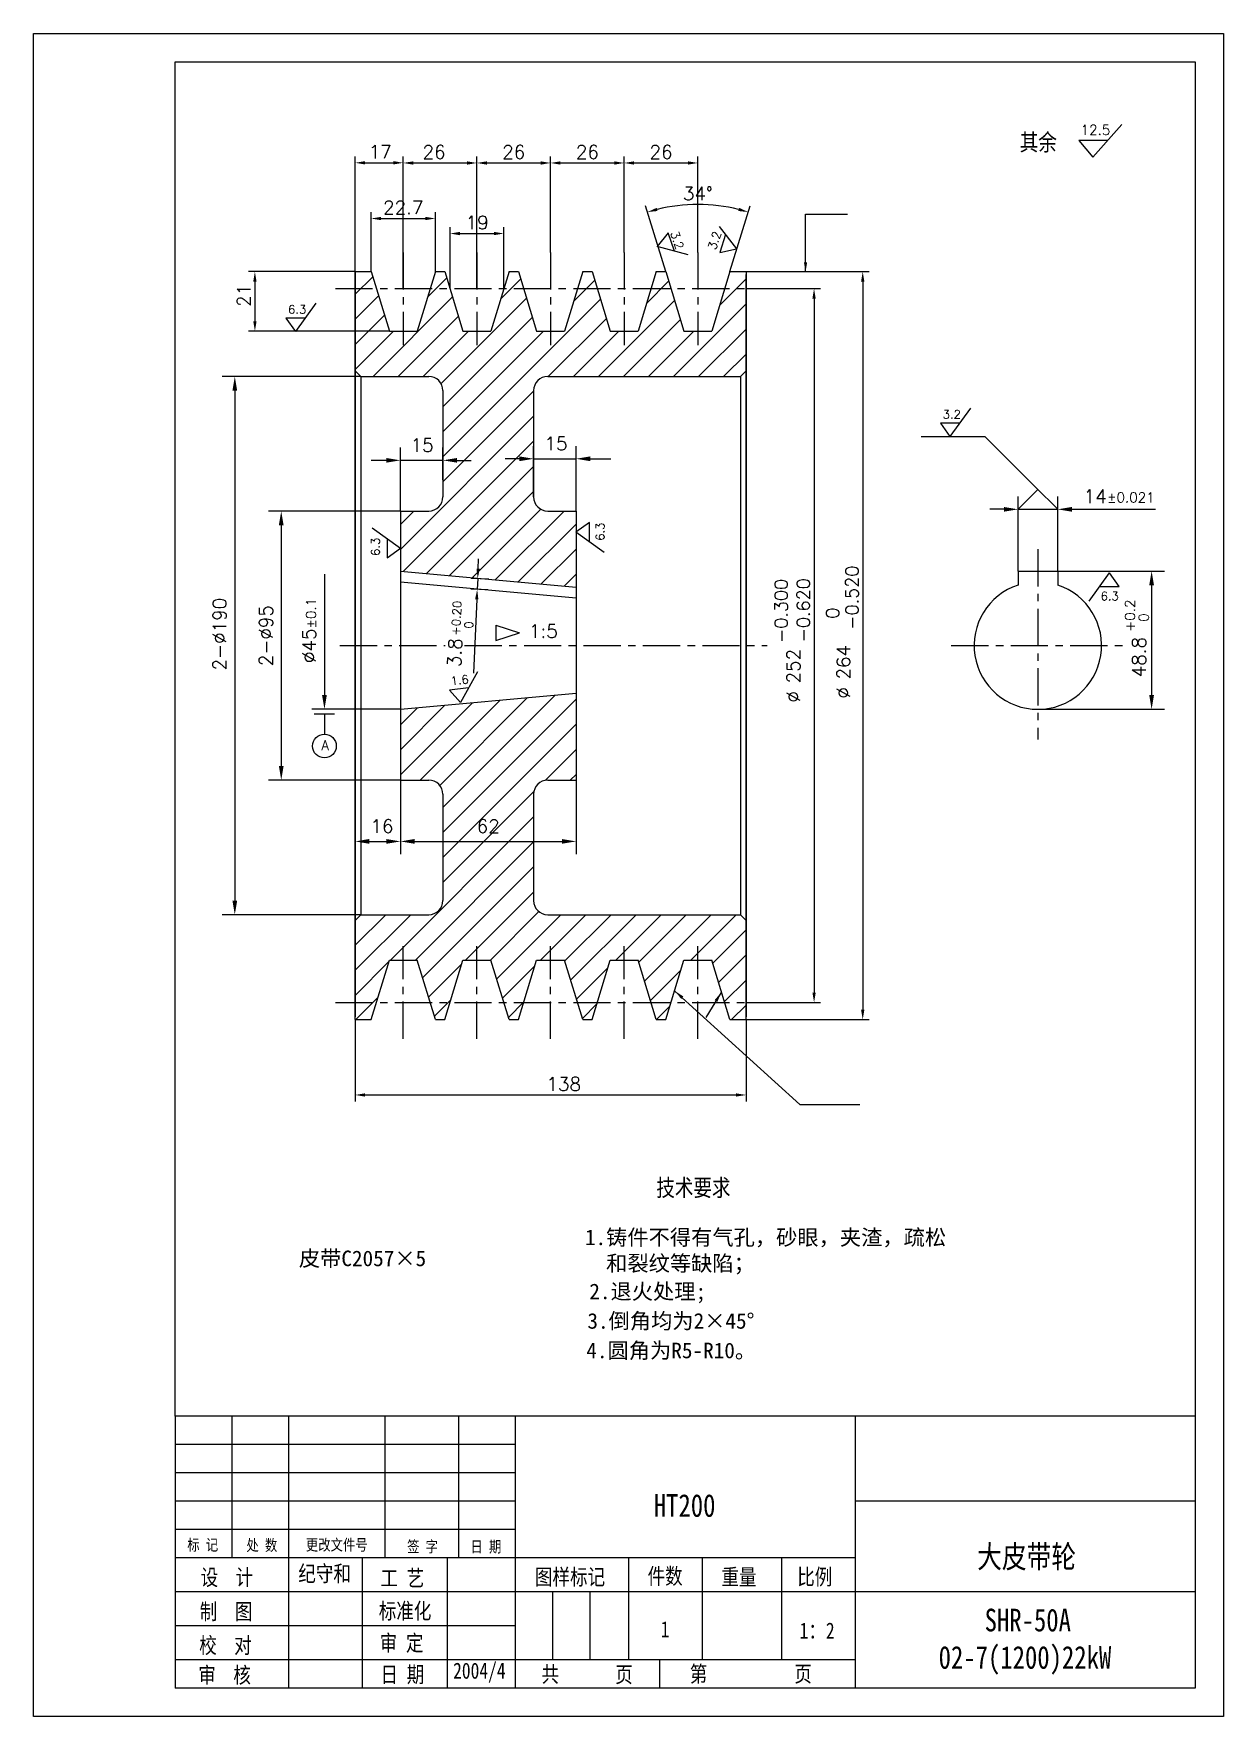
# Model space of a CAD drawing. Extents: x 345 to 765, y 133 to 727.
import ezdxf

# ---------------------------------------------------------------- set-up
doc = ezdxf.new("R2010")
doc.units = 0
doc.header["$LTSCALE"] = 10.5
doc.header["$MEASUREMENT"] = 0
doc.linetypes.add('CENTER', pattern=[2, 1.25, -0.25, 0.25, -0.25])
doc.layers.get('0').update_dxf_attribs({"color": 2, "linetype": 'CONTINUOUS'})
doc.layers.get('DEFPOINTS').update_dxf_attribs({"linetype": 'CONTINUOUS'})
doc.layers.add('PART', color=3, linetype='CONTINUOUS')
doc.layers.add('SMPEN_THICK', color=7, linetype='CONTINUOUS')
doc.styles.add('HZDX', font='', dxfattribs={"width": 0.8, "height": 7.5})
doc.styles.get("Standard").update_dxf_attribs({"font": 'txt.shx', "height": 4.75})
doc.styles.get('HZDX').set_extended_font_data('SimSun')
doc.dimstyles.get("Standard").update_dxf_attribs({"dimtxt": 0.18, "dimasz": 0.18, "dimexe": 0.18, "dimexo": 0.0625, "dimgap": 0.09, "dimtad": 0, "dimtih": 1, "dimtoh": 1, "dimdec": 4, "dimzin": 0, "dimdsep": 46, "dimtxsty": 'Standard', "dimcen": 0.09, "dimadec": 0, "dimazin": 0, "dimtfac": 1, "dimtdec": 4, "dimtofl": 0, "dimtmove": 0, "dimatfit": 3, "dimfxl": 1, "dimtolj": 1, "dimtzin": 0, "dimarcsym": 0})

# ---------------------------------------------------------------- blocks, each defined once
blk = doc.blocks.new('*D5')
at = {"layer": 'DEFPOINTS', "color": 0, "transparency": 16777216}
for p in [(474.58, 558.84), (432.5, 463.84), (474.58, 463.84)]:
    blk.add_point(p, dxfattribs=at)
at = {"layer": 'SMPEN_THICK', "color": 2, "lineweight": -2, "transparency": 16777216}
for p, q in [((474.58, 558.84), (428, 558.84)), ((432.5, 553.84), (432.5, 468.84)), ((474.58, 463.84), (428, 463.84))]:
    blk.add_line(p, q, dxfattribs=at)
at = {"layer": 'SMPEN_THICK', "color": 2, "transparency": 16777216}
for points in [[(431.66, 553.84), (433.33, 553.84), (432.5, 558.84)], [(431.66, 468.84), (433.33, 468.84), (432.5, 463.84)]]:
    blk.add_solid(points, dxfattribs=at)
at = {"layer": 'SMPEN_THICK', "color": 2, "transparency": 16777216, "insert": (427.12, 514.86), "char_height": 4.75, "attachment_point": 5, "rotation": 90}
blk.add_mtext('\\A1;2-%%c95', dxfattribs=at)
blk = doc.blocks.new('*D6')
at = {"layer": 'DEFPOINTS', "color": 0, "transparency": 16777216}
for p in [(460.58, 606.34), (416.1, 416.34), (460.58, 416.34)]:
    blk.add_point(p, dxfattribs=at)
at = {"layer": 'SMPEN_THICK', "color": 2, "lineweight": -2, "transparency": 16777216}
for p, q in [((460.58, 606.34), (411.6, 606.34)), ((416.1, 601.34), (416.1, 421.34)), ((460.58, 416.34), (411.6, 416.34))]:
    blk.add_line(p, q, dxfattribs=at)
at = {"layer": 'SMPEN_THICK', "color": 2, "transparency": 16777216}
for points in [[(415.27, 601.34), (416.94, 601.34), (416.1, 606.34)], [(415.27, 421.34), (416.94, 421.34), (416.1, 416.34)]]:
    blk.add_solid(points, dxfattribs=at)
at = {"layer": 'SMPEN_THICK', "color": 2, "transparency": 16777216, "insert": (410.73, 515.36), "char_height": 4.75, "attachment_point": 5, "rotation": 90}
blk.add_mtext('\\A1;2-%%c190', dxfattribs=at)
blk = doc.blocks.new('*D7')
at = {"layer": 'DEFPOINTS', "color": 0, "transparency": 16777216}
for p in [(458.58, 463.84), (474.58, 463.84), (474.58, 442.21)]:
    blk.add_point(p, dxfattribs=at)
at = {"layer": 'SMPEN_THICK', "color": 2, "lineweight": -2, "transparency": 16777216}
for p, q in [((458.58, 463.84), (458.58, 437.71)), ((474.58, 463.84), (474.58, 437.71)), ((463.58, 442.21), (469.58, 442.21))]:
    blk.add_line(p, q, dxfattribs=at)
at = {"layer": 'SMPEN_THICK', "color": 2, "transparency": 16777216}
for points in [[(463.58, 443.05), (463.58, 441.38), (458.58, 442.21)], [(469.58, 443.05), (469.58, 441.38), (474.58, 442.21)]]:
    blk.add_solid(points, dxfattribs=at)
at = {"layer": 'SMPEN_THICK', "color": 2, "transparency": 16777216, "insert": (468.07, 447.59), "char_height": 4.75, "attachment_point": 5}
blk.add_mtext('\\A1;16', dxfattribs=at)
blk = doc.blocks.new('*D8')
at = {"layer": 'DEFPOINTS', "color": 0, "transparency": 16777216}
for p in [(474.58, 463.84), (536.58, 463.84), (536.58, 442.21)]:
    blk.add_point(p, dxfattribs=at)
at = {"layer": 'SMPEN_THICK', "color": 2, "lineweight": -2, "transparency": 16777216}
for p, q in [((536.58, 463.84), (536.58, 437.71)), ((479.58, 442.21), (531.58, 442.21))]:
    blk.add_line(p, q, dxfattribs=at)
at = {"layer": 'SMPEN_THICK', "color": 2, "transparency": 16777216}
for points in [[(479.58, 443.05), (479.58, 441.38), (474.58, 442.21)], [(531.58, 443.05), (531.58, 441.38), (536.58, 442.21)]]:
    blk.add_solid(points, dxfattribs=at)
at = {"layer": 'SMPEN_THICK', "color": 2, "transparency": 16777216, "insert": (505.58, 447.59), "char_height": 4.75, "attachment_point": 5}
blk.add_mtext('\\A1;62', dxfattribs=at)
blk = doc.blocks.new('*D9')
at = {"color": 2, "lineweight": -2, "transparency": 16777216}
for p, q in [((458.58, 642.34), (458.58, 684.01)), ((475.58, 650.13), (475.58, 684.01)), ((462.08, 681.76), (472.08, 681.76))]:
    blk.add_line(p, q, dxfattribs=at)
at = {"color": 2, "transparency": 16777216}
for points in [[(462.08, 682.35), (462.08, 681.18), (458.58, 681.76)], [(472.08, 682.35), (472.08, 681.18), (475.58, 681.76)]]:
    blk.add_solid(points, dxfattribs=at)
at = {"layer": 'DEFPOINTS', "color": 0, "transparency": 16777216}
for p in [(475.58, 681.76), (475.58, 650.13), (458.58, 642.34)]:
    blk.add_point(p, dxfattribs=at)
at = {"color": 2, "transparency": 16777216, "insert": (467.43, 685.64), "char_height": 4.75, "attachment_point": 5}
blk.add_mtext('\\A1;17', dxfattribs=at)
blk = doc.blocks.new('*D10')
at = {"color": 2, "lineweight": -2, "transparency": 16777216}
for p, q in [((464.24, 643.34), (464.24, 664.35)), ((467.74, 662.1), (483.41, 662.1)), ((486.91, 643.34), (486.91, 664.35))]:
    blk.add_line(p, q, dxfattribs=at)
at = {"color": 2, "transparency": 16777216}
for points in [[(467.74, 662.68), (467.74, 661.51), (464.24, 662.1)], [(483.41, 662.68), (483.41, 661.51), (486.91, 662.1)]]:
    blk.add_solid(points, dxfattribs=at)
at = {"layer": 'DEFPOINTS', "color": 0, "transparency": 16777216}
for p in [(486.91, 662.1), (464.24, 643.34), (486.91, 643.34)]:
    blk.add_point(p, dxfattribs=at)
at = {"color": 2, "transparency": 16777216, "insert": (475.58, 665.97), "char_height": 4.75, "attachment_point": 5}
blk.add_mtext('\\A1;22.7', dxfattribs=at)
blk = doc.blocks.new('*D11')
at = {"color": 2, "lineweight": -2, "transparency": 16777216}
for p, q in [((475.58, 637.34), (475.58, 683.95)), ((501.58, 637.34), (501.58, 683.95)), ((479.08, 681.7), (498.08, 681.7))]:
    blk.add_line(p, q, dxfattribs=at)
at = {"color": 2, "transparency": 16777216}
for points in [[(479.08, 682.28), (479.08, 681.11), (475.58, 681.7)], [(498.08, 682.28), (498.08, 681.11), (501.58, 681.7)]]:
    blk.add_solid(points, dxfattribs=at)
at = {"layer": 'DEFPOINTS', "color": 0, "transparency": 16777216}
for p in [(501.58, 681.7), (475.58, 637.34), (501.58, 637.34)]:
    blk.add_point(p, dxfattribs=at)
at = {"color": 2, "transparency": 16777216, "insert": (486.46, 685.57), "char_height": 4.75, "attachment_point": 5}
blk.add_mtext('\\A1;26', dxfattribs=at)
blk = doc.blocks.new('*D12')
at = {"color": 2, "lineweight": -2, "transparency": 16777216}
for p, q in [((501.58, 637.34), (501.58, 683.95)), ((527.58, 650.13), (527.58, 683.95)), ((505.08, 681.7), (524.08, 681.7))]:
    blk.add_line(p, q, dxfattribs=at)
at = {"color": 2, "transparency": 16777216}
for points in [[(505.08, 682.28), (505.08, 681.11), (501.58, 681.7)], [(524.08, 682.28), (524.08, 681.11), (527.58, 681.7)]]:
    blk.add_solid(points, dxfattribs=at)
at = {"layer": 'DEFPOINTS', "color": 0, "transparency": 16777216}
for p in [(527.58, 681.7), (527.58, 650.13), (501.58, 637.34)]:
    blk.add_point(p, dxfattribs=at)
at = {"color": 2, "transparency": 16777216, "insert": (514.58, 685.57), "char_height": 4.75, "attachment_point": 5}
blk.add_mtext('\\A1;26', dxfattribs=at)
blk = doc.blocks.new('*D13')
at = {"color": 2, "lineweight": -2, "transparency": 16777216}
for p, q in [((527.58, 650.13), (527.58, 683.95)), ((553.58, 650.13), (553.58, 683.95)), ((531.08, 681.7), (550.08, 681.7))]:
    blk.add_line(p, q, dxfattribs=at)
at = {"color": 2, "transparency": 16777216}
for points in [[(531.08, 682.28), (531.08, 681.11), (527.58, 681.7)], [(550.08, 682.28), (550.08, 681.11), (553.58, 681.7)]]:
    blk.add_solid(points, dxfattribs=at)
at = {"layer": 'DEFPOINTS', "color": 0, "transparency": 16777216}
for p in [(553.58, 681.7), (527.58, 650.13), (553.58, 650.13)]:
    blk.add_point(p, dxfattribs=at)
at = {"color": 2, "transparency": 16777216, "insert": (540.58, 685.57), "char_height": 4.75, "attachment_point": 5}
blk.add_mtext('\\A1;26', dxfattribs=at)
blk = doc.blocks.new('*D14')
at = {"color": 2, "lineweight": -2, "transparency": 16777216}
for p, q in [((553.58, 650.13), (553.58, 683.95)), ((579.58, 650.13), (579.58, 683.95)), ((557.08, 681.7), (576.08, 681.7))]:
    blk.add_line(p, q, dxfattribs=at)
at = {"color": 2, "transparency": 16777216}
for points in [[(557.08, 682.28), (557.08, 681.11), (553.58, 681.7)], [(576.08, 682.28), (576.08, 681.11), (579.58, 681.7)]]:
    blk.add_solid(points, dxfattribs=at)
at = {"layer": 'DEFPOINTS', "color": 0, "transparency": 16777216}
for p in [(579.58, 681.7), (553.58, 650.13), (579.58, 650.13)]:
    blk.add_point(p, dxfattribs=at)
at = {"color": 2, "transparency": 16777216, "insert": (566.58, 685.57), "char_height": 4.75, "attachment_point": 5}
blk.add_mtext('\\A1;26', dxfattribs=at)
blk = doc.blocks.new('*D15')
at = {"color": 2, "lineweight": -2, "transparency": 16777216}
for p, q in [((568.24, 643.34), (561.15, 666.53)), ((590.91, 643.34), (598, 666.53))]:
    blk.add_line(p, q, dxfattribs=at)
blk.add_arc((579.58, 606.26), 60.77, 76.30015, 103.69985, dxfattribs=at)
at = {"color": 2, "transparency": 16777216}
for points in [[(565.34, 664.75), (565.03, 665.87), (561.81, 664.38)], [(594.12, 665.87), (593.81, 664.75), (597.34, 664.38)]]:
    blk.add_solid(points, dxfattribs=at)
at = {"layer": 'DEFPOINTS', "color": 0, "transparency": 16777216}
for p in [(585.58, 666.74), (568.24, 643.34), (590.91, 643.34), (574.66, 622.34), (584.49, 622.34)]:
    blk.add_point(p, dxfattribs=at)
at = {"color": 2, "transparency": 16777216, "insert": (579.58, 670.91), "char_height": 4.75, "attachment_point": 5}
blk.add_mtext('\\A1;34°', dxfattribs=at)
blk = doc.blocks.new('*D16')
at = {"color": 2, "lineweight": -2, "transparency": 16777216}
for p, q in [((492.08, 637.34), (492.08, 659.04)), ((495.58, 656.79), (507.58, 656.79)), ((511.08, 637.34), (511.08, 659.04))]:
    blk.add_line(p, q, dxfattribs=at)
at = {"color": 2, "transparency": 16777216}
for points in [[(495.58, 657.37), (495.58, 656.21), (492.08, 656.79)], [(507.58, 657.37), (507.58, 656.21), (511.08, 656.79)]]:
    blk.add_solid(points, dxfattribs=at)
at = {"layer": 'DEFPOINTS', "color": 0, "transparency": 16777216}
for p in [(511.08, 656.79), (492.08, 637.34), (511.08, 637.34)]:
    blk.add_point(p, dxfattribs=at)
at = {"color": 2, "transparency": 16777216, "insert": (501.67, 660.67), "char_height": 4.75, "attachment_point": 5}
blk.add_mtext('\\A1;19', dxfattribs=at)
blk = doc.blocks.new('*D17')
at = {"color": 2, "lineweight": -2, "transparency": 16777216}
for p, q in [((458.58, 379.34), (458.58, 350.45)), ((596.58, 379.34), (596.58, 350.45)), ((462.08, 352.7), (593.08, 352.7))]:
    blk.add_line(p, q, dxfattribs=at)
at = {"color": 2, "transparency": 16777216}
for points in [[(462.08, 353.28), (462.08, 352.12), (458.58, 352.7)], [(593.08, 353.28), (593.08, 352.12), (596.58, 352.7)]]:
    blk.add_solid(points, dxfattribs=at)
at = {"layer": 'DEFPOINTS', "color": 0, "transparency": 16777216}
for p in [(458.58, 379.34), (596.58, 379.34), (596.58, 352.7)]:
    blk.add_point(p, dxfattribs=at)
at = {"color": 2, "transparency": 16777216, "insert": (532.22, 356.57), "char_height": 4.75, "attachment_point": 5}
blk.add_mtext('\\A1;138', dxfattribs=at)
blk = doc.blocks.new('*D18')
at = {"color": 2, "lineweight": -2, "transparency": 16777216}
for p, q in [((458.58, 643.34), (420.95, 643.34)), ((423.2, 639.84), (423.2, 625.84)), ((470.66, 622.34), (420.95, 622.34))]:
    blk.add_line(p, q, dxfattribs=at)
at = {"color": 2, "transparency": 16777216}
for points in [[(422.61, 639.84), (423.78, 639.84), (423.2, 643.34)], [(422.61, 625.84), (423.78, 625.84), (423.2, 622.34)]]:
    blk.add_solid(points, dxfattribs=at)
at = {"layer": 'DEFPOINTS', "color": 0, "transparency": 16777216}
for p in [(458.58, 643.34), (423.2, 622.34), (470.66, 622.34)]:
    blk.add_point(p, dxfattribs=at)
at = {"color": 2, "transparency": 16777216, "insert": (419.32, 634.95), "char_height": 4.75, "attachment_point": 5, "rotation": 90}
blk.add_mtext('\\A1;21', dxfattribs=at)

msp = doc.modelspace()

# ---------------------------------------------------------------- hatches: boundary and pattern name
h = msp.add_hatch()
h.set_pattern_fill('ANSI31', color=256, scale=50, style=0)
h.paths.add_polyline_path([(464.24074, 643.3359), (458.57513, 643.3359), (458.57513, 637.3359), (466.07513, 637.3359)])
h.paths.add_polyline_path([(490.24074, 643.3359), (486.90951, 643.3359), (485.07513, 637.3359), (492.07513, 637.3359)])
h.paths.add_polyline_path([(516.24074, 643.3359), (512.90951, 643.3359), (511.07513, 637.3359), (518.07513, 637.3359)])
h.paths.add_polyline_path([(542.24074, 643.3359), (538.90951, 643.3359), (537.07513, 637.3359), (544.07513, 637.3359)])
h.paths.add_polyline_path([(568.24074, 643.3359), (564.90951, 643.3359), (563.07513, 637.3359), (570.07513, 637.3359)])
h.paths.add_polyline_path([(596.57513, 642.3359), (596.57513, 643.3359), (590.90951, 643.3359), (589.07513, 637.3359), (596.57513, 637.3359)])
h.paths.add_polyline_path([(596.57513, 637.3359), (589.07513, 637.3359), (584.48917, 622.3359), (574.66109, 622.3359), (570.07513, 637.3359), (563.07513, 637.3359), (558.48917, 622.3359), (548.66109, 622.3359), (544.07513, 637.3359), (537.07513, 637.3359), (532.48917, 622.3359), (522.66109, 622.3359), (518.07513, 637.3359), (511.07513, 637.3359), (506.48917, 622.3359), (496.66109, 622.3359), (492.07513, 637.3359), (485.07513, 637.3359), (480.48917, 622.3359), (470.66109, 622.3359), (466.07513, 637.3359), (458.57513, 637.3359), (458.57513, 608.3359), (460.57513, 606.3359), (484.57513, 606.3359, -0.414213562), (489.57513, 601.3359), (489.57513, 563.8359, -0.414213562), (484.57513, 558.8359), (474.57513, 558.8359), (474.57513, 545.75769), (474.64062, 545.7106), (474.57513, 545.66437), (474.57513, 537.65192), (536.57513, 531.95192), (536.57513, 551.34676), (536.48424, 551.41211), (536.57513, 551.47628), (536.57513, 558.8359), (526.57513, 558.8359, -0.414213562), (521.57513, 563.8359), (521.57513, 581.78155), (521.57513, 601.3359, -0.414213562), (526.57513, 606.3359), (594.57513, 606.3359), (596.57513, 608.3359)])
h.paths.add_polyline_path([(536.57513, 494.5359), (474.57513, 488.8359), (474.57513, 463.8359), (484.57513, 463.8359, -0.414213562), (489.57513, 458.8359), (489.57513, 421.3359, -0.414213562), (484.57513, 416.3359), (460.57513, 416.3359), (458.57513, 414.3359), (458.57513, 385.3359), (466.07513, 385.3359), (470.66109, 400.3359), (480.48917, 400.3359), (485.07513, 385.3359), (492.07513, 385.3359), (496.66109, 400.3359), (506.48917, 400.3359), (511.07513, 385.3359), (518.07513, 385.3359), (522.66109, 400.3359), (532.48917, 400.3359), (537.07513, 385.3359), (544.07513, 385.3359), (548.66109, 400.3359), (558.48917, 400.3359), (563.07513, 385.3359), (570.07513, 385.3359), (574.66109, 400.3359), (584.48917, 400.3359), (589.07513, 385.3359), (596.57513, 385.3359), (596.57513, 414.3359), (594.57513, 416.3359), (526.57513, 416.3359, -0.414213562), (521.57513, 421.3359), (521.57513, 458.8359, -0.414213562), (526.57513, 463.8359), (536.57513, 463.8359)])
h.paths.add_polyline_path([(466.07513, 385.3359), (458.57513, 385.3359), (458.57513, 379.3359), (464.24074, 379.3359)])
h.paths.add_polyline_path([(492.07513, 385.3359), (485.07513, 385.3359), (486.90951, 379.3359), (490.24074, 379.3359)])
h.paths.add_polyline_path([(518.07513, 385.3359), (511.07513, 385.3359), (512.90951, 379.3359), (516.24074, 379.3359)])
h.paths.add_polyline_path([(544.07513, 385.3359), (537.07513, 385.3359), (538.90951, 379.3359), (542.24074, 379.3359)])
h.paths.add_polyline_path([(570.07513, 385.3359), (563.07513, 385.3359), (564.90951, 379.3359), (568.24074, 379.3359)])
h.paths.add_polyline_path([(596.57513, 385.3359), (589.07513, 385.3359), (590.90951, 379.3359), (596.57513, 379.3359)])
h.paths.add_polyline_path([(500.42929, 451.15093), (510.72096, 451.15093), (510.72096, 444.02593), (500.42929, 444.02593)], flags=24)

# ---------------------------------------------------------------- linework, layer by layer
for p, q in [((729.24249, 695.31371), (719.06686, 683.7235)), ((714.11553, 689.58681), (719.06686, 683.7235)), ((724.20737, 689.58681), (714.11553, 689.58681)), ((569.04951, 657.00201), (565.20466, 652.24033)), ((571.29974, 650.59123), (569.04951, 657.00201)), ((587.13072, 659.27431), (593.16832, 651.4332)), ((589.31075, 656.43207), (587.33672, 650.15119)), ((576.09741, 649.28071), (565.20466, 652.24033)), ((587.33672, 650.15119), (593.16832, 651.4332)), ((444.72538, 632.15865), (437.53063, 622.15303)), ((434.1553, 626.93393), (437.53063, 622.15303)), ((440.90093, 626.93393), (434.1553, 626.93393)), ((675.78057, 595.10188), (668.58582, 585.09626)), ((671.95611, 589.87716), (665.21048, 589.87716)), ((665.21048, 589.87716), (668.58582, 585.09626)), ((464.635, 552.90535), (474.64062, 545.7106)), ((541.26515, 554.78745), (536.48424, 551.41211)), ((541.26515, 548.04182), (541.26515, 554.78745)), ((469.85972, 549.0809), (469.85972, 542.33527)), ((546.48987, 544.21737), (536.48424, 551.41211)), ((469.85972, 542.33527), (474.64062, 545.7106)), ((717.68685, 527.00856), (724.8816, 537.01419)), ((728.25694, 532.23328), (724.8816, 537.01419)), ((721.51131, 532.23328), (728.25694, 532.23328)), ((501.75584, 502.04724), (495.78268, 491.26772)), ((498.56974, 496.4105), (491.87055, 495.62032)), ((491.87055, 495.62032), (495.78268, 491.26772))]:
    msp.add_line(p, q)
at = {"color": 2}
for p, q in [((596.57513, 643.3359), (640.02704, 643.3359)), ((596.57513, 637.3359), (622.84841, 637.3359)), ((637.77704, 639.8359), (637.77704, 382.8359)), ((620.59841, 633.8359), (620.59841, 388.8359)), ((596.57513, 385.3359), (622.84841, 385.3359)), ((596.57513, 379.3359), (640.02704, 379.3359))]:
    msp.add_line(p, q, dxfattribs=at)
at = {"color": 2, "linetype": 'ByBlock'}
for p, q in [((469.57513, 576.72821), (464.19375, 576.72821)), ((474.57513, 558.8359), (474.57513, 581.22821)), ((489.57513, 576.72821), (474.57513, 576.72821)), ((489.57513, 569.89934), (489.57513, 581.22821)), ((494.57513, 576.72821), (499.57513, 576.72821)), ((516.57513, 577.28155), (511.57513, 577.28155)), ((521.57513, 563.8359), (521.57513, 581.78155)), ((521.57513, 577.28155), (536.57513, 577.28155)), ((536.57513, 558.8359), (536.57513, 581.78155)), ((541.57513, 577.28155), (548.90312, 577.28155)), ((687.60849, 559.43956), (682.60849, 559.43956)), ((692.60849, 537.6359), (692.60849, 563.93956)), ((692.60849, 559.43956), (706.60849, 559.43956)), ((706.60849, 537.6359), (706.60849, 563.93956)), ((711.60849, 559.43956), (741.15252, 559.43956)), ((502.00731, 538.46087), (502.16735, 541.95721)), ((447.75565, 536.58257), (447.75565, 493.8359)), ((505.74907, 534.78593), (499.59962, 535.06742)), ((501.84727, 534.96453), (501.67333, 531.1645)), ((706.60849, 537.6359), (744.26806, 537.6359)), ((505.57513, 530.9859), (499.42568, 531.26738)), ((739.76806, 532.6359), (739.76806, 493.8359)), ((501.51328, 527.66816), (500.32077, 501.61607)), ((474.57513, 488.8359), (443.25565, 488.8359)), ((699.60849, 488.8359), (744.26806, 488.8359))]:
    msp.add_line(p, q, dxfattribs=at)
at = {"color": 2}
for points in [[(637.19371, 639.8359), (638.36038, 639.8359), (637.77704, 643.3359)], [(620.01507, 633.8359), (621.18174, 633.8359), (620.59841, 637.3359)], [(620.01507, 388.8359), (621.18174, 388.8359), (620.59841, 385.3359)], [(637.19371, 382.8359), (638.36038, 382.8359), (637.77704, 379.3359)]]:
    msp.add_solid(points, dxfattribs=at)
at = {"color": 2, "linetype": 'ByBlock'}
for points in [[(469.57513, 577.56154), (469.57513, 575.89488), (474.57513, 576.72821)], [(494.57513, 577.56154), (494.57513, 575.89488), (489.57513, 576.72821)], [(516.57513, 578.11488), (516.57513, 576.44821), (521.57513, 577.28155)], [(541.57513, 578.11488), (541.57513, 576.44821), (536.57513, 577.28155)], [(687.60849, 560.27289), (687.60849, 558.60622), (692.60849, 559.43956)], [(711.60849, 560.27289), (711.60849, 558.60622), (706.60849, 559.43956)], [(501.42459, 538.48755), (502.59003, 538.4342), (501.84727, 534.96453)], [(738.93473, 532.6359), (740.60139, 532.6359), (739.76806, 537.6359)], [(500.93056, 527.69483), (502.09601, 527.64149), (501.67333, 531.1645)], [(446.92232, 493.8359), (448.58898, 493.8359), (447.75565, 488.8359)], [(738.93473, 493.8359), (740.60139, 493.8359), (739.76806, 488.8359)]]:
    msp.add_solid(points, dxfattribs=at)
at = {"layer": 'DEFPOINTS', "color": 0, "linetype": 'ByBlock'}
for p in [(474.57513, 576.72821), (536.57513, 577.28155), (489.57513, 569.89934), (474.57513, 558.8359), (521.57513, 563.8359), (536.57513, 558.8359), (706.60849, 559.43956), (505.74907, 534.78593), (692.60849, 537.6359), (706.60849, 537.6359), (706.60849, 537.6359), (474.57513, 533.8359), (501.67333, 531.1645), (505.57513, 530.9859), (447.75565, 488.8359), (474.57513, 488.8359), (699.60849, 488.8359), (739.76806, 488.8359)]:
    msp.add_point(p, dxfattribs=at)
at = {"layer": 'PART', "color": 6, "linetype": 'Continuous'}
for p, q in [((345.08971, 727.35143), (765.08971, 727.35143)), ((765.08971, 727.35143), (765.08971, 133.35144)), ((765.08971, 133.35144), (345.08971, 133.35144))]:
    msp.add_line(p, q, dxfattribs=at)
at = {"layer": 'PART', "linetype": 'Continuous'}
for p, q in [((415.08971, 239.35144), (415.08971, 189.35144)), ((435.08971, 239.35144), (435.08971, 143.35144)), ((469.08971, 239.35144), (469.08971, 189.35144)), ((495.08971, 239.35144), (495.08971, 189.35144)), ((515.08971, 239.35144), (515.08971, 143.35144)), ((635.08971, 239.35144), (635.08971, 143.35144)), ((755.08971, 209.35144), (635.08971, 209.35144)), ((461.08971, 189.35144), (461.08971, 143.35144)), ((491.08971, 189.35144), (491.08971, 143.35144)), ((555.08971, 189.35144), (555.08971, 153.35144)), ((581.08971, 189.35144), (581.08971, 153.35144)), ((609.08971, 189.35144), (609.08971, 153.35144)), ((528.28971, 177.35144), (528.28971, 153.35144)), ((541.48971, 177.35144), (541.48971, 153.35144)), ((755.08971, 177.35144), (635.08971, 177.35144)), ((566.04526, 153.35144), (566.04526, 143.35144))]:
    msp.add_line(p, q, dxfattribs=at)
at = {"layer": 'SMPEN_THICK', "color": 6}
msp.add_line((345.08971, 133.35144), (345.08971, 727.35143), dxfattribs=at)
at = {"layer": 'SMPEN_THICK', "color": 4}
for p, q in [((395.08971, 717.35143), (755.08971, 717.35143)), ((395.08971, 239.35144), (395.08971, 717.35143)), ((755.08971, 717.35143), (755.08971, 143.35144)), ((458.57513, 643.3359), (458.57513, 380.3359)), ((458.57513, 643.3359), (464.24074, 643.3359)), ((458.57513, 379.3359), (458.57513, 642.3359)), ((464.24074, 643.3359), (470.66109, 622.3359)), ((486.90951, 643.3359), (480.48917, 622.3359)), ((486.90951, 643.3359), (490.24074, 643.3359)), ((490.24074, 643.3359), (496.66109, 622.3359)), ((512.90951, 643.3359), (506.48917, 622.3359)), ((512.90951, 643.3359), (516.24074, 643.3359)), ((516.24074, 643.3359), (522.66109, 622.3359)), ((538.90951, 643.3359), (532.48917, 622.3359)), ((538.90951, 643.3359), (542.24074, 643.3359)), ((542.24074, 643.3359), (548.66109, 622.3359)), ((564.90951, 643.3359), (558.48917, 622.3359)), ((564.90951, 643.3359), (568.24074, 643.3359)), ((568.24074, 643.3359), (574.66109, 622.3359)), ((590.90951, 643.3359), (584.48917, 622.3359)), ((590.90951, 643.3359), (596.57513, 643.3359)), ((596.57513, 643.3359), (596.57513, 380.3359)), ((596.57513, 379.3359), (596.57513, 642.3359)), ((470.66109, 622.3359), (480.48917, 622.3359)), ((496.66109, 622.3359), (506.48917, 622.3359)), ((522.66109, 622.3359), (532.48917, 622.3359)), ((548.66109, 622.3359), (558.48917, 622.3359)), ((574.66109, 622.3359), (584.48917, 622.3359)), ((458.57513, 608.3359), (460.57513, 606.3359)), ((460.57513, 606.3359), (484.57513, 606.3359)), ((460.57513, 606.3359), (460.57513, 416.3359)), ((526.57513, 606.3359), (594.57513, 606.3359)), ((594.57513, 606.3359), (596.57513, 608.3359)), ((594.57513, 606.3359), (594.57513, 416.3359)), ((489.57513, 601.3359), (489.57513, 563.8359)), ((521.57513, 601.3359), (521.57513, 563.8359)), ((474.57513, 558.8359), (474.57513, 463.8359)), ((474.57513, 558.8359), (484.57513, 558.8359)), ((526.57513, 558.8359), (536.57513, 558.8359)), ((536.57513, 558.8359), (536.57513, 463.8359)), ((474.57513, 537.65192), (536.57513, 531.95192)), ((692.60849, 537.6359), (706.60849, 537.6359)), ((692.60849, 537.6359), (692.60849, 532.7193)), ((706.60849, 537.6359), (706.60849, 532.7193)), ((474.57513, 533.8359), (536.57513, 528.1359)), ((474.57513, 488.8359), (536.57513, 494.5359)), ((444.1608, 487.24673), (451.34549, 487.24673)), ((474.57513, 463.8359), (484.57513, 463.8359)), ((526.57513, 463.8359), (536.57513, 463.8359)), ((489.57513, 458.8359), (489.57513, 421.3359)), ((521.57513, 458.8359), (521.57513, 421.3359)), ((458.57513, 414.3359), (460.57513, 416.3359)), ((460.57513, 416.3359), (484.57513, 416.3359)), ((526.57513, 416.3359), (594.57513, 416.3359)), ((594.57513, 416.3359), (596.57513, 414.3359)), ((464.24074, 379.3359), (470.66109, 400.3359)), ((470.66109, 400.3359), (480.48917, 400.3359)), ((486.90951, 379.3359), (480.48917, 400.3359)), ((490.24074, 379.3359), (496.66109, 400.3359)), ((496.66109, 400.3359), (506.48917, 400.3359)), ((512.90951, 379.3359), (506.48917, 400.3359)), ((516.24074, 379.3359), (522.66109, 400.3359)), ((522.66109, 400.3359), (532.48917, 400.3359)), ((538.90951, 379.3359), (532.48917, 400.3359)), ((542.24074, 379.3359), (548.66109, 400.3359)), ((548.66109, 400.3359), (558.48917, 400.3359)), ((564.90951, 379.3359), (558.48917, 400.3359)), ((568.24074, 379.3359), (574.66109, 400.3359)), ((574.66109, 400.3359), (584.48917, 400.3359)), ((590.90951, 379.3359), (584.48917, 400.3359)), ((458.57513, 379.3359), (464.24074, 379.3359)), ((486.90951, 379.3359), (490.24074, 379.3359)), ((512.90951, 379.3359), (516.24074, 379.3359)), ((538.90951, 379.3359), (542.24074, 379.3359)), ((564.90951, 379.3359), (568.24074, 379.3359)), ((590.90951, 379.3359), (596.57513, 379.3359)), ((395.08971, 239.35144), (395.08971, 143.35144)), ((755.08971, 239.35144), (395.08971, 239.35144)), ((755.08971, 143.35144), (395.08971, 143.35144))]:
    msp.add_line(p, q, dxfattribs=at)
at = {"layer": 'SMPEN_THICK', "linetype": 'CENTER'}
for p, q in [((475.57513, 650.12665), (475.57513, 617.38977)), ((501.57513, 650.12665), (501.57513, 617.38977)), ((527.57513, 650.12665), (527.57513, 617.38977)), ((553.57513, 650.12665), (553.57513, 617.38977)), ((579.57513, 650.12665), (579.57513, 617.38977)), ((451.61838, 637.3359), (602.99468, 637.3359)), ((699.60849, 545.33564), (699.60849, 478.19387)), ((453.17762, 511.3359), (490.36946, 511.3359)), ((497.2038, 511.3359), (604.09014, 511.3359)), ((669.0541, 511.3359), (730.53428, 511.3359)), ((475.57513, 372.54515), (475.57513, 405.28203)), ((501.57513, 372.54515), (501.57513, 405.28203)), ((527.57513, 372.54515), (527.57513, 405.28203)), ((553.57513, 372.54515), (553.57513, 405.28203)), ((579.57513, 372.54515), (579.57513, 405.28203)), ((451.61838, 385.3359), (602.99468, 385.3359))]:
    msp.add_line(p, q, dxfattribs=at)
at = {"layer": 'SMPEN_THICK'}
for p, q in [((680.98929, 585.04157), (658.42539, 585.04157)), ((699.6361, 566.40587), (680.98929, 585.04157)), ((692.60849, 559.43956), (699.6361, 566.40587)), ((706.60849, 559.43956), (698.73956, 567.30163)), ((508.27197, 518.57572), (508.27197, 513.09844)), ((508.27197, 518.57572), (516.61386, 515.83708)), ((508.27197, 513.09844), (516.61386, 515.83708)), ((447.75315, 487.24673), (447.75315, 480.06858)), ((515.08971, 229.35144), (395.08971, 229.35144)), ((515.08971, 219.35144), (395.08971, 219.35144)), ((515.08971, 209.35144), (395.08971, 209.35144)), ((515.08971, 199.35144), (395.08971, 199.35144)), ((635.08971, 189.35144), (395.08971, 189.35144)), ((635.08971, 177.35144), (395.08971, 177.35144)), ((515.08971, 165.35144), (395.08971, 165.35144)), ((635.08971, 153.35144), (395.08971, 153.35144))]:
    msp.add_line(p, q, dxfattribs=at)
msp.add_circle((447.75315, 475.87751), 4.19107, dxfattribs=at)
at = {"layer": 'SMPEN_THICK', "color": 4}
for centre, radius, start, end in [((484.57513, 601.3359), 5, 360, 90), ((526.57513, 601.3359), 5, 90, 180), ((484.57513, 563.8359), 5, 270, 360), ((526.57513, 563.8359), 5, 180, 270), ((699.60849, 511.3359), 22.5, 108.12620396, 71.87379604), ((484.57513, 458.8359), 5, 360, 90), ((526.57513, 458.8359), 5, 90, 180), ((484.57513, 421.3359), 5, 270, 0), ((526.57513, 421.3359), 5, 180, 270)]:
    msp.add_arc(centre, radius, start, end, dxfattribs=at)

# ---------------------------------------------------------------- texts
for s, height, p in [('12.5', 3.5, (714.68779, 691.61135)), ('6.3', 3, (434.92788, 628.51466)), ('3.2', 3, (665.98306, 591.45789)), ('6.3', 3, (721.74274, 527.3065)), ('A', 3.5, (446.6337, 474.45013))]:
    msp.add_text(s, height=height).set_placement(p)
for s, rotation, p in [('3.2', 288.68807619, (569.80638, 657.0025)), ('3.2', 72.13803454, (585.90848, 650.84933)), ('6.3', 90, (546.56424, 548.32619)), ('6.3', 90, (467.25761, 543.0114)), ('1.6', 6.72704682, (492.45264, 497.28066))]:
    msp.add_text(s, height=3, rotation=rotation).set_placement(p)
at = {"color": 2}
for s, height, p in [('-0.520', 4.56, (636.27704, 516.88386)), ('-0.300', 4.56, (611.26355, 512.21114)), ('-0.620', 4.56, (619.09841, 512.43908)), ('0', 4.56, (629.4054, 520.8232)), ('264', 4.75, (633.35329, 499.35523)), ('252', 4.75, (615.69304, 497.96114)), ('%%c', 4.75, (615.69304, 491.20559)), ('%%c', 4.75, (633.35329, 492.59967))]:
    msp.add_text(s, height=height, rotation=90, dxfattribs=at).set_placement(p)
at = {"color": 2, "linetype": 'ByBlock'}
for s, insert, char_height, attachment_point in [('\\A1;15', (482.21567, 582.10321), 4.75, 5), ('\\A1;15', (529.48824, 582.65655), 4.75, 5), ('{\\f仿宋_GB2312|b0|i0|c134|p49;1.铸件不得有气孔，砂眼，夹渣，疏松\\P  和裂纹等缺陷；}', (539.70532, 305.18591), 5.5, 1), ('{\\f宋体|b0|i0|c134|p54;皮带C2057×5}', (438.71753, 297.76278), 5.5, 1), ('\\f仿宋_GB2312|b0|i0|c134|p49;2.退火处理;', (541.26428, 286.10876), 5.5, 1), ('\\f仿宋_GB2312|b0|i0|c134|p49;3.倒角均为2×45%%d', (540.58276, 275.6922), 5.5, 1), ('\\f仿宋_GB2312|b0|i0|c134|p49;4.圆角为R5-R10。', (540.20892, 265.25755), 5.5, 1)]:
    msp.add_mtext(s, dxfattribs=dict(at, insert=insert, char_height=char_height, attachment_point=attachment_point))
at = {"color": 2, "linetype": 'ByBlock', "insert": (442.38065, 516.68009), "char_height": 4.75, "attachment_point": 5, "rotation": 90}
msp.add_mtext('∅45\\H3.5;%%p0.1', dxfattribs=at)
at = {"layer": 'SMPEN_THICK', "style": 'HZDX', "width": 0.8}
for s, height, p in [('其余', 6, (693.21879, 686.03156)), ('HT200', 8, (564.01981, 203.78999)), ('标 记', 4, (399.32336, 191.89251)), ('处 数', 4, (420.20776, 191.76441)), ('更改文件号', 4, (441.18678, 191.8943)), ('签 字', 4, (476.91475, 191.28602)), ('日 期', 4, (499.2924, 191.24245)), ('大皮带轮', 8, (678.18565, 185.73256)), ('设  计', 5.67, (404.03631, 179.58954)), ('纪守和', 5.67, (438.51867, 180.91465)), ('工 艺', 5.67, (467.51979, 179.33082)), ('图样标记', 5.67, (522.08382, 179.72743)), ('件数', 5.67, (561.82581, 180.02467)), ('重量', 5.67, (587.88797, 179.7283)), ('比例', 5.67, (614.65916, 179.76527)), ('制  图', 5.67, (403.7398, 167.52564)), ('标准化', 5.67, (466.92676, 167.74844)), ('1', 5.67, (566.46555, 161.25838)), ('1：2', 5.67, (615.50999, 160.78854)), ('SHR-50A', 8, (680.82128, 163.3427)), ('校  对', 5.67, (403.53605, 155.568)), ('审 定', 5.67, (467.26027, 156.42508)), ('02-7(1200)22kW', 8, (664.57797, 150.1722)), ('审  核', 5.67, (403.23953, 145.10227)), ('日 期', 5.67, (467.53229, 145.31172)), ('2004/4', 5.67, (493.17301, 146.63683)), ('共', 5.67, (524.38973, 145.41565)), ('页', 5.67, (550.40569, 145.28595)), ('第', 5.67, (576.72502, 145.4896)), ('页', 5.67, (613.6557, 145.4896))]:
    msp.add_text(s, height=height, dxfattribs=at).set_placement(p)
at = {"layer": 'SMPEN_THICK', "color": 2}
for s, height, p in [('14', 4.75, (715.77395, 561.63888)), ('%%P0.021', 3.5, (724.05416, 561.86929))]:
    msp.add_text(s, height=height, dxfattribs=at).set_placement(p)
for s, height, rotation, p in [('+0.20', 3, 87.37915544, (495.54191, 514.76819)), ('+0.2', 3.5, 90, (733.88834, 516.20891)), ('0', 3, 87.37915544, (500.14512, 517.24564)), ('0', 3.5, 90, (738.72892, 519.72454)), ('3.8', 4.75, 87.37915544, (495.9092, 503.65644)), ('48.8', 4.75, 90, (737.69974, 500.13061))]:
    msp.add_text(s, height=height, rotation=rotation, dxfattribs=at).set_placement(p)
at = {"layer": 'SMPEN_THICK', "insert": (519.95061, 518.81386), "char_height": 4.75, "width": 22.8806, "attachment_point": 1}
msp.add_mtext('1:5', dxfattribs=at)
at = {"layer": 'SMPEN_THICK', "insert": (578.00768, 319.61085), "char_height": 6, "attachment_point": 5, "style": 'HZDX'}
msp.add_mtext('\\f仿宋_GB2312|b0|i0|c134|p49;技术要求', dxfattribs=at)

# ---------------------------------------------------------------- dimensions: what is measured, and where the dimension line sits
for base, p1, p2, picture, middle in [((475.57513, 681.76267), (458.57513, 642.3359), (475.57513, 650.12665), '*D9', (467.42683, 681.76267)), ((501.57513, 681.69659), (475.57513, 637.3359), (501.57513, 637.3359), '*D11', (486.4631, 681.69659)), ((511.07513, 656.79111), (492.07513, 637.3359), (511.07513, 637.3359), '*D16', (501.67057, 656.79111)), ((596.57513, 352.69899), (458.57513, 379.3359), (596.57513, 379.3359), '*D17', (532.22476, 352.69899))]:
    dim = msp.add_linear_dim(base=base, p1=p1, p2=p2, dimstyle='Standard', override={"dimtxt": 5, "dimasz": 3.5, "dimexe": 2.25, "dimexo": 0, "dimgap": 1.5, "dimtad": 1, "dimtih": 0, "dimtoh": 0, "dimzin": 8, "dimclrd": 2, "dimclre": 2, "dimclrt": 2, "dimtm": 0.115, "dimtfac": 0.66667, "dimtofl": 1, "dimatfit": 1, "dimtvp": 5, "dimtzin": 8})
    dim.commit()
    dim.dimension.update_dxf_attribs({"geometry": picture, "text_midpoint": middle, "dimtype": 160})
for base, p1, p2, picture, middle in [((527.57513, 681.69659), (501.57513, 637.3359), (527.57513, 650.12665), '*D12', (514.57513, 685.57159)), ((553.57513, 681.69659), (527.57513, 650.12665), (553.57513, 650.12665), '*D13', (540.57513, 685.57159)), ((579.57513, 681.69659), (553.57513, 650.12665), (579.57513, 650.12665), '*D14', (566.57513, 685.57159))]:
    dim = msp.add_linear_dim(base=base, p1=p1, p2=p2, dimstyle='Standard', override={"dimtxt": 5, "dimasz": 3.5, "dimexe": 2.25, "dimexo": 0, "dimgap": 1.5, "dimtad": 1, "dimtih": 0, "dimtoh": 0, "dimzin": 8, "dimclrd": 2, "dimclre": 2, "dimclrt": 2, "dimtm": 0.115, "dimtfac": 0.66667, "dimtofl": 1, "dimtmove": 1, "dimatfit": 1, "dimtvp": 5, "dimtzin": 8})
    dim.commit()
    dim.dimension.update_dxf_attribs({"geometry": picture, "text_midpoint": middle})
dim = msp.add_angular_dim_2l(base=(585.57598, 666.73963), line1=((590.90951, 643.3359), (584.48917, 622.3359)), line2=((568.24074, 643.3359), (574.66109, 622.3359)), dimstyle='Standard', override={"dimtxt": 5, "dimasz": 3.5, "dimexe": 2.25, "dimexo": 0, "dimgap": 1.5, "dimtad": 1, "dimtih": 0, "dimtoh": 0, "dimzin": 8, "dimclrd": 2, "dimclre": 2, "dimclrt": 2, "dimtm": 0.115, "dimtfac": 0.66667, "dimtofl": 1, "dimatfit": 1, "dimtvp": 5, "dimtzin": 8})
dim.commit()
dim.dimension.update_dxf_attribs({"geometry": '*D15', "text_midpoint": (579.57513, 667.03662), "dimtype": 162})
dim = msp.add_linear_dim(base=(486.90951, 662.09818), p1=(464.24074, 643.3359), p2=(486.90951, 643.3359), text='22.7', dimstyle='Standard', override={"dimtxt": 5, "dimasz": 3.5, "dimexe": 2.25, "dimexo": 0, "dimgap": 1.5, "dimtad": 1, "dimtih": 0, "dimtoh": 0, "dimzin": 8, "dimclrd": 2, "dimclre": 2, "dimclrt": 2, "dimtm": 0.115, "dimtfac": 0.66667, "dimtofl": 1, "dimatfit": 1, "dimtvp": 5, "dimtzin": 8})
dim.commit()
dim.dimension.update_dxf_attribs({"geometry": '*D10', "text_midpoint": (475.57513, 662.09818), "dimtype": 160})
dim = msp.add_linear_dim(base=(423.19581, 622.3359), p1=(458.57513, 643.3359), p2=(470.66109, 622.3359), angle=90, dimstyle='Standard', override={"dimtxt": 5, "dimasz": 3.5, "dimexe": 2.25, "dimexo": 0, "dimgap": 1.5, "dimtad": 1, "dimtih": 0, "dimtoh": 0, "dimzin": 8, "dimclrd": 2, "dimclre": 2, "dimclrt": 2, "dimtm": 0.115, "dimtfac": 0.66667, "dimtofl": 1, "dimatfit": 1, "dimtvp": 5, "dimtzin": 8})
dim.commit()
dim.dimension.update_dxf_attribs({"geometry": '*D18', "text_midpoint": (423.19581, 634.9505), "dimtype": 160})
at = {"layer": 'SMPEN_THICK'}
for base, p1, p2, picture, middle in [((416.10499, 416.3359), (460.57513, 606.3359), (460.57513, 416.3359), '*D6', (416.10499, 515.36016)), ((432.49551, 463.8359), (474.57513, 558.8359), (474.57513, 463.8359), '*D5', (432.49551, 514.85582))]:
    dim = msp.add_linear_dim(base=base, p1=p1, p2=p2, angle=90, text='2-%%c<>', dimstyle='Standard', override={"dimscale": 2, "dimtxt": 5, "dimasz": 2.5, "dimexe": 2.25, "dimexo": 0, "dimgap": 1.5, "dimtad": 1, "dimtih": 0, "dimtoh": 0, "dimzin": 8, "dimclrd": 2, "dimclre": 2, "dimclrt": 2, "dimtm": 0.115, "dimtfac": 0.66667, "dimtofl": 1, "dimatfit": 1, "dimtvp": 5, "dimtzin": 8}, dxfattribs=at)
    dim.commit()
    dim.dimension.update_dxf_attribs({"geometry": picture, "text_midpoint": middle, "dimtype": 160})
dim = msp.add_linear_dim(base=(474.57513, 442.21343), p1=(458.57513, 463.8359), p2=(474.57513, 463.8359), dimstyle='Standard', override={"dimscale": 2, "dimtxt": 5, "dimasz": 2.5, "dimexe": 2.25, "dimexo": 0, "dimgap": 1.5, "dimtad": 1, "dimtih": 0, "dimtoh": 0, "dimzin": 8, "dimclrd": 2, "dimclre": 2, "dimclrt": 2, "dimtm": 0.115, "dimtfac": 0.66667, "dimtofl": 1, "dimatfit": 1, "dimtvp": 5, "dimtzin": 8}, dxfattribs=at)
dim.commit()
dim.dimension.update_dxf_attribs({"geometry": '*D7', "text_midpoint": (468.06935, 442.21343), "dimtype": 160})
dim = msp.add_linear_dim(base=(536.57513, 442.21343), p1=(474.57513, 463.8359), p2=(536.57513, 463.8359), dimstyle='Standard', override={"dimscale": 2, "dimtxt": 5, "dimasz": 2.5, "dimexe": 2.25, "dimexo": 0, "dimgap": 1.5, "dimtad": 1, "dimtih": 0, "dimtoh": 0, "dimzin": 8, "dimse1": 1, "dimclrd": 2, "dimclre": 2, "dimclrt": 2, "dimtm": 0.115, "dimtfac": 0.66667, "dimtofl": 1, "dimtmove": 1, "dimtvp": 5, "dimtzin": 8}, dxfattribs=at)
dim.commit()
dim.dimension.update_dxf_attribs({"geometry": '*D8', "text_midpoint": (505.57513, 447.58843)})

# ---------------------------------------------------------------- leaders
for points in [[(617.59832, 643.15722), (617.59832, 663.59708), (632.39856, 663.59708)], [(571.4973, 389.38488), (615.5248, 349.34919), (636.79651, 349.34919)], [(587.8221, 388.89061), (582.3805, 379.99379)]]:
    msp.add_leader(points, dimstyle='Standard', override={"dimtxt": 5, "dimasz": 3.5, "dimexe": 2.25, "dimexo": 0, "dimgap": 1.5, "dimtih": 0, "dimtoh": 0, "dimzin": 8, "dimclrd": 2, "dimclre": 2, "dimclrt": 2, "dimtm": 0.115, "dimtfac": 0.66667, "dimtofl": 1, "dimatfit": 1, "dimtvp": 5, "dimtzin": 8})

doc.saveas('drawing.dxf')
